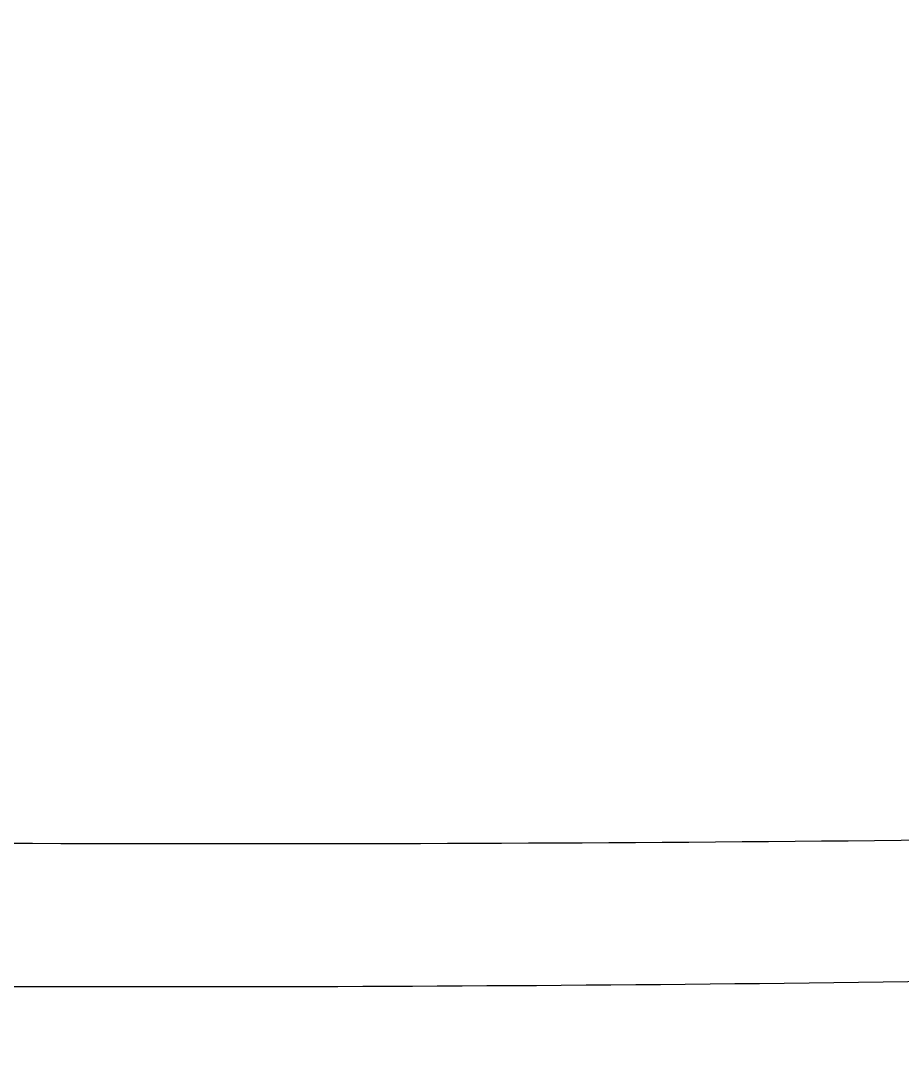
# Model space of a CAD drawing. Header units: millimetres. Extents: x -1775 to -1375, y 1217 to 1617.
# Drawn here: x -1565.13 to -1549.07, y 1293.18 to 1312.24 of the extents above; entities that cross this region are included whole.
import ezdxf

# ---------------------------------------------------------------- set-up
doc = ezdxf.new("R2010")
doc.units = ezdxf.units.MM
doc.header["$MEASUREMENT"] = 0
doc.layers.add('layer 1', color=7, linetype='Continuous')

msp = doc.modelspace()

# ---------------------------------------------------------------- linework, layer by layer
at = {"layer": 'layer 1', "color": 30}
for points, knots in [([(-1574.767, 1617.1094), (-1464.31, 1617.1094), (-1374.767, 1527.5664), (-1374.767, 1417.1094), (-1374.767, 1417.1094), (-1374.767, 1306.6524), (-1464.31, 1217.1094), (-1574.767, 1217.1094), (-1574.767, 1217.1094), (-1685.224, 1217.1094), (-1774.767, 1306.6524), (-1774.767, 1417.1094), (-1774.767, 1417.1094), (-1774.767, 1527.5664), (-1685.224, 1617.1094), (-1574.767, 1617.1094)], [0, 0, 0, 0, 0.2, 0.2, 0.2, 0.2, 0.4, 0.4, 0.4, 0.4, 0.6, 0.6, 0.6, 0.6, 1, 1, 1, 1]), ([(-1567.008, 1297.2543), (-1555.7862, 1297.2075), (-1546.1188, 1297.2879), (-1535.4441, 1297.5377), (-1535.4441, 1297.5377), (-1535.4441, 1297.5377), (-1537.3097, 1294.9579), (-1537.3097, 1294.9579), (-1537.3097, 1294.9579), (-1537.3097, 1294.9579), (-1537.3129, 1294.9579), (-1537.3129, 1294.9579), (-1537.3129, 1294.9579), (-1537.3129, 1294.9579), (-1537.3129, 1294.9577), (-1537.3129, 1294.9577), (-1537.3129, 1294.9577), (-1546.8202, 1294.7196), (-1556.4735, 1294.6143), (-1566.163, 1294.6462), (-1566.163, 1294.6462), (-1566.4636, 1294.6471), (-1566.707, 1297.2531), (-1567.008, 1297.2543), (-1567.008, 1297.2543), (-1567.008, 1297.2543), (-1567.0659, 1294.6938), (-1567.0659, 1294.6938), (-1567.0659, 1294.6938), (-1567.0659, 1294.6938), (-1567.008, 1297.2543), (-1567.008, 1297.2543)], [0, 0, 0, 0, 0.1111111, 0.1111111, 0.1111111, 0.1111111, 0.2222222, 0.2222222, 0.2222222, 0.2222222, 0.3333333, 0.3333333, 0.3333333, 0.3333333, 0.4444444, 0.4444444, 0.4444444, 0.4444444, 0.5555556, 0.5555556, 0.5555556, 0.5555556, 0.6666667, 0.6666667, 0.6666667, 0.6666667, 0.7777778, 0.7777778, 0.7777778, 0.7777778, 1, 1, 1, 1])]:
    msp.add_open_spline(points, degree=3, knots=knots, dxfattribs=at)
at = {"layer": 'layer 1', "color": 232, "lineweight": 20}
for points, knots in [([(-1574.767, 1617.1094), (-1464.31, 1617.1094), (-1374.767, 1527.5664), (-1374.767, 1417.1094), (-1374.767, 1417.1094), (-1374.767, 1306.6524), (-1464.31, 1217.1094), (-1574.767, 1217.1094), (-1574.767, 1217.1094), (-1685.224, 1217.1094), (-1774.767, 1306.6524), (-1774.767, 1417.1094), (-1774.767, 1417.1094), (-1774.767, 1527.5664), (-1685.224, 1617.1094), (-1574.767, 1617.1094)], [0, 0, 0, 0, 0.2, 0.2, 0.2, 0.2, 0.4, 0.4, 0.4, 0.4, 0.6, 0.6, 0.6, 0.6, 1, 1, 1, 1]), ([(-1567.008, 1297.2543), (-1555.7862, 1297.2075), (-1546.1188, 1297.2879), (-1535.4441, 1297.5377), (-1535.4441, 1297.5377), (-1535.4441, 1297.5377), (-1537.3097, 1294.9579), (-1537.3097, 1294.9579), (-1537.3097, 1294.9579), (-1537.3097, 1294.9579), (-1537.3129, 1294.9579), (-1537.3129, 1294.9579), (-1537.3129, 1294.9579), (-1537.3129, 1294.9579), (-1537.3129, 1294.9577), (-1537.3129, 1294.9577), (-1537.3129, 1294.9577), (-1546.8202, 1294.7196), (-1556.4735, 1294.6143), (-1566.163, 1294.6462), (-1566.163, 1294.6462), (-1566.4636, 1294.6471), (-1566.707, 1297.2531), (-1567.008, 1297.2543), (-1567.008, 1297.2543), (-1567.008, 1297.2543), (-1567.0659, 1294.6938), (-1567.0659, 1294.6938)], [0, 0, 0, 0, 0.125, 0.125, 0.125, 0.125, 0.25, 0.25, 0.25, 0.25, 0.375, 0.375, 0.375, 0.375, 0.5, 0.5, 0.5, 0.5, 0.625, 0.625, 0.625, 0.625, 0.75, 0.75, 0.75, 0.75, 1, 1, 1, 1])]:
    msp.add_open_spline(points, degree=3, knots=knots, dxfattribs=at)

doc.saveas('drawing.dxf')
